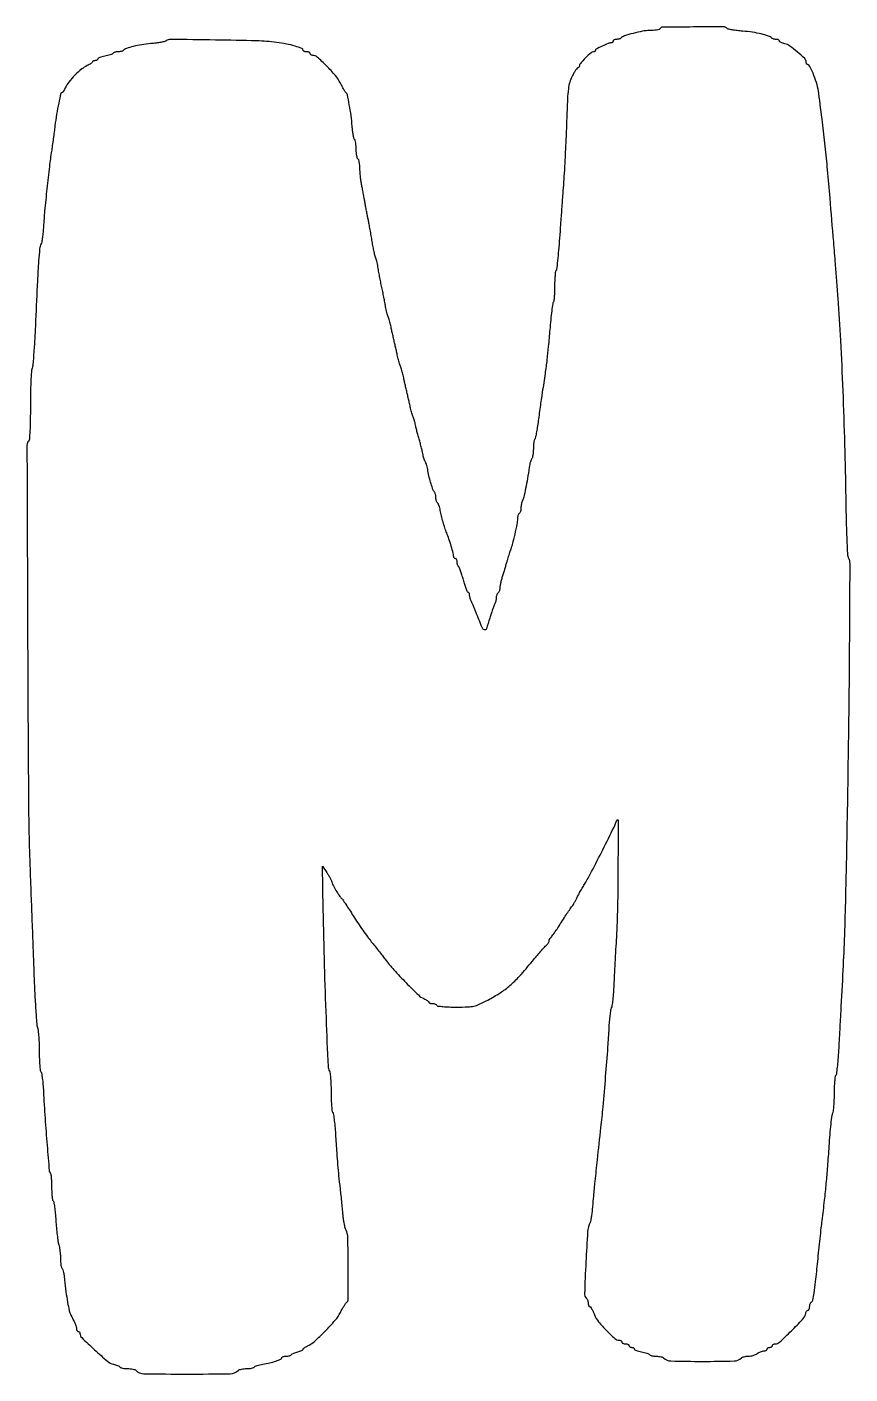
# Model space of a CAD drawing. Extents: x 0.9 to 40.2, y 0.9 to 65.3.
import ezdxf

# ---------------------------------------------------------------- set-up
doc = ezdxf.new("R2010")
doc.units = 0

msp = doc.modelspace()

# ---------------------------------------------------------------- linework, layer by layer
msp.add_lwpolyline([(31.115, 65.193333, -0.189759), (31.070598, 65.160124, -0.022798), (30.94894, 65.132726, -0.024557), (30.795321, 65.113138, -0.017859), (30.62317, 65.105903, 0.043728), (30.279589, 65.073618, 0.019211), (29.833262, 64.974041, 0.015681), (29.412785, 64.848893, 0.116714), (29.236558, 64.740114, -0.099132), (29.204908, 64.719023, -0.033761), (29.152273, 64.701425, -0.032011), (29.089997, 64.689373, -0.031803), (29.026556, 64.685333, 0.05258), (28.967168, 64.679071, 0.072432), (28.91693, 64.660462, 0.092341), (28.883185, 64.632978, 0.177615), (28.871333, 64.600667, -0.098337), (28.864916, 64.568354, -0.097777), (28.846633, 64.540871, -0.098108), (28.819337, 64.522466, -0.099744), (28.787247, 64.516, 0.0962), (28.637469, 64.486914, 0.013998), (28.351739, 64.362179, 0.008471), (28.063254, 64.220489, 0.281423), (28.024667, 64.15736, -0.1342), (28.017924, 64.13269, -0.100453), (27.998967, 64.11167, -0.087231), (27.97061, 64.097526, -0.072294), (27.937178, 64.092667, 0.185656), (27.819729, 64.0475, 0.012784), (27.557236, 63.798097, 0.012784), (27.307834, 63.535604, 0.185656), (27.262667, 63.418156, -0.078119), (27.257413, 63.384734, -0.09039), (27.242204, 63.356367, -0.100781), (27.219574, 63.337402, -0.124793), (27.193008, 63.330667, 0.232143), (27.156338, 63.312672, 0.014585), (27.083443, 63.21253, 0.019082), (27.001639, 63.082598, 0.012831), (26.917841, 62.9285, 0.04529), (26.800899, 62.637317, 0.04194), (26.734553, 62.322245, 0.019741), (26.693657, 61.8379, 0.002504), (26.652007, 60.790667, -0.002181), (26.622614, 60.039403, -0.00166), (26.584094, 59.21666, -0.001678), (26.542829, 58.445526, -0.003935), (26.505528, 57.869667, 0.000078), (26.464877, 57.309158, 0.000038), (26.413099, 56.592917, 0.000038), (26.359307, 55.847262, 0.000054), (26.311855, 55.187795, -0.003665), (26.266055, 54.609649, -0.005715), (26.217265, 54.112435, -0.00196), (26.16877, 53.685728, -0.170201), (26.140833, 53.628517, 0.170462), (26.115634, 53.576845, 0.008018), (26.095986, 53.381096, 0.012446), (26.081944, 53.143812, 0.008555), (26.077333, 52.874333, -0.008555), (26.072722, 52.604843, -0.012441), (26.05868, 52.367525, -0.008021), (26.039032, 52.171746, -0.170144), (26.013833, 52.119994, 0.164593), (25.985717, 52.0638, 0.002696), (25.938728, 51.710624, 0.006688), (25.891397, 51.295422, 0.004352), (25.847325, 50.814716, -0.003091), (25.77592, 50.013657, -0.006135), (25.707614, 49.379843, -0.005755), (25.620917, 48.722509, -0.002391), (25.489366, 47.836667, 0.002184), (25.449423, 47.568461, 0.000918), (25.39793, 47.207336, 0.000908), (25.344284, 46.821018, 0.001182), (25.29664, 46.467072, -0.006171), (25.250533, 46.148608, -0.009068), (25.201495, 45.870055, -0.005062), (25.153831, 45.637924, -0.145829), (25.124833, 45.585128, 0.146824), (25.100007, 45.539717, 0.01752), (25.079986, 45.425623, 0.019689), (25.065973, 45.284967, 0.014983), (25.061333, 45.130156, -0.017833), (25.055764, 44.974064, -0.022021), (25.03901, 44.829474, -0.021089), (25.014903, 44.711501, -0.129032), (24.985339, 44.657433, 0.098977), (24.953011, 44.605837, 0.019232), (24.917857, 44.501144, 0.019756), (24.885908, 44.373887, 0.017136), (24.862331, 44.238333, -0.006578), (24.781886, 43.709975, -0.008282), (24.692892, 43.223167, -0.00678), (24.606249, 42.818526, -0.063806), (24.54509, 42.651982, 0.044306), (24.51576, 42.580797, 0.022538), (24.491116, 42.487104, 0.0222), (24.474244, 42.387469, 0.030847), (24.468667, 42.297146, -0.037432), (24.462415, 42.21376, -0.04127), (24.443796, 42.135003, -0.0453), (24.416557, 42.071498, -0.131119), (24.384, 42.037, 0.133596), (24.35143, 42.002151, 0.044558), (24.324204, 41.937199, 0.04061), (24.305582, 41.856462, 0.036395), (24.299333, 41.770733, -0.049194), (24.275678, 41.530882, -0.006853), (24.171322, 41.042056, -0.00793), (24.051826, 40.553523, -0.031136), (23.954877, 40.259, 0.012892), (23.923306, 40.173697, 0.004806), (23.88322, 40.05236, 0.004758), (23.842036, 39.919199, 0.00574), (23.805985, 39.793333, -0.003768), (23.765361, 39.649355, -0.001585), (23.708666, 39.456356, -0.001568), (23.646759, 39.250421, -0.002043), (23.588722, 39.062303, 0.010239), (23.53664, 38.883107, 0.01063), (23.492633, 38.704145, 0.010383), (23.46111, 38.547906, 0.044611), (23.452667, 38.453467, -0.044366), (23.446399, 38.382972, -0.045136), (23.427796, 38.315109, -0.049226), (23.400492, 38.259461, -0.116195), (23.368, 38.227, 0.111983), (23.335524, 38.195089, 0.050144), (23.308204, 38.141433, 0.046179), (23.289605, 38.076371, 0.046572), (23.283333, 38.009188, -0.038817), (23.277576, 37.935137, -0.023638), (23.25992, 37.849127, -0.023619), (23.234177, 37.765, -0.038169), (23.20363, 37.696684, 0.035088), (23.164147, 37.609825, 0.006423), (23.104675, 37.443628, 0.006878), (23.040137, 37.246935, 0.006202), (22.978685, 37.041667, -0.011601), (22.81758, 36.52394, -0.441915), (22.717697, 36.480088, -0.194133), (22.606696, 36.594842, -0.004154), (22.312474, 37.338, 0.0039), (22.250548, 37.494648, 0.003903), (22.186203, 37.650268, 0.003818), (22.127952, 37.785209, 0.015458), (22.089308, 37.866018, -0.029946), (22.060212, 37.931682, -0.021962), (22.035651, 38.007493, -0.022331), (22.018715, 38.081579, -0.045052), (22.013333, 38.141184, 0.050303), (22.008387, 38.190221, 0.070276), (21.993655, 38.23169, 0.090407), (21.971916, 38.259584, 0.184157), (21.946343, 38.269333, -0.299827), (21.913805, 38.290772, -0.009388), (21.850766, 38.445525, -0.01544), (21.782863, 38.639223, -0.00973), (21.715045, 38.869136, 0.007804), (21.647369, 39.101869, 0.011376), (21.579899, 39.304554, 0.007045), (21.517685, 39.470754, 0.162649), (21.485702, 39.509133, -0.133597), (21.460684, 39.535902, -0.044558), (21.439771, 39.585794, -0.04061), (21.425466, 39.647811, -0.036394), (21.420667, 39.713663, 0.049547), (21.41442, 39.776551, 0.069539), (21.395796, 39.829726, 0.089706), (21.368325, 39.865515, 0.186414), (21.336, 39.878, -0.144932), (21.303713, 39.88756, -0.099362), (21.276204, 39.914437, -0.083549), (21.257665, 39.954624, -0.066475), (21.251333, 40.002041, 0.066877), (21.232924, 40.139061, 0.00611), (21.137869, 40.470462, 0.008671), (21.026651, 40.818993, 0.01476), (20.920134, 41.105667, -0.016388), (20.831606, 41.346323, -0.010445), (20.743778, 41.631425, -0.010381), (20.666946, 41.923548, -0.014791), (20.61185, 42.186102, 0.018763), (20.58451, 42.311427, 0.023787), (20.54951, 42.424625, 0.022882), (20.512245, 42.514465, 0.145584), (20.479735, 42.550932, -0.133619), (20.450857, 42.581834, -0.044552), (20.426718, 42.639433, -0.040604), (20.410207, 42.711034, -0.036385), (20.404667, 42.787063, 0.031577), (20.399702, 42.865605, 0.029548), (20.384873, 42.944692, 0.030849), (20.363207, 43.013248, 0.082576), (20.337284, 43.057233, -0.085054), (20.263639, 43.183608, -0.014443), (20.173177, 43.448533, -0.015983), (20.087961, 43.758605, -0.016701), (20.024121, 44.069, 0.013571), (19.997063, 44.204866, 0.01552), (19.96368, 44.333054, 0.014765), (19.928972, 44.43945, 0.080322), (19.899727, 44.492333, -0.06967), (19.871252, 44.541344, -0.018353), (19.840029, 44.626742, -0.018267), (19.811337, 44.72755, -0.017828), (19.789816, 44.831, 0.014401), (19.763439, 44.962297, 0.004378), (19.716028, 45.159613, 0.00438), (19.659003, 45.37988, 0.004765), (19.599649, 45.593, -0.003657), (19.540659, 45.803013, -0.003653), (19.484722, 46.013952, -0.003575), (19.438544, 46.19884, -0.014406), (19.414426, 46.312667, 0.015346), (19.394456, 46.406049, 0.010184), (19.366101, 46.511898, 0.010255), (19.334334, 46.613651, 0.019621), (19.304, 46.693667, -0.019682), (19.272637, 46.776428, -0.00872), (19.237498, 46.887871, -0.008615), (19.204329, 47.007362, -0.011492), (19.178594, 47.117, 0.002849), (19.150139, 47.24839, 0.000884), (19.105883, 47.445613, 0.000884), (19.055636, 47.665881, 0.000973), (19.006187, 47.879, -0.001215), (18.956846, 48.092119, -0.001104), (18.906925, 48.312387, -0.001104), (18.863142, 48.509616, -0.003564), (18.83526, 48.641, 0.011832), (18.810091, 48.750638, 0.008867), (18.7774, 48.870129, 0.008976), (18.742594, 48.981569, 0.020231), (18.711333, 49.064333, -0.019682), (18.67997, 49.147095, -0.00872), (18.644832, 49.258538, -0.008615), (18.611663, 49.378029, -0.011492), (18.585927, 49.487667, 0.002849), (18.557472, 49.619057, 0.000884), (18.513216, 49.816279, 0.000884), (18.462969, 50.036548, 0.000973), (18.41352, 50.249667, -0.001215), (18.364179, 50.462786, -0.001104), (18.314259, 50.683054, -0.001104), (18.270475, 50.880282, -0.003564), (18.242593, 51.011667, 0.012188), (18.217342, 51.121305, 0.009124), (18.184402, 51.240796, 0.009236), (18.149234, 51.352231, 0.020764), (18.117539, 51.435, -0.029005), (18.086429, 51.520433, -0.011306), (18.053063, 51.64164, -0.011148), (18.022765, 51.774801, -0.013597), (18.000611, 51.900667, 0.008734), (17.97479, 52.056206, 0.002497), (17.929335, 52.296483, 0.002513), (17.875317, 52.567153, 0.002665), (17.819602, 52.832, -0.003027), (17.764089, 53.096847, -0.002857), (17.710672, 53.367517, -0.002839), (17.666089, 53.607801, -0.009943), (17.641325, 53.763333, 0.012977), (17.620501, 53.889199, 0.010671), (17.591944, 54.02236, 0.010819), (17.560442, 54.143588, 0.027965), (17.531015, 54.229, -0.037667), (17.498157, 54.330733, -0.005986), (17.451348, 54.535123, -0.006605), (17.402165, 54.777802, -0.005738), (17.356914, 55.033333, 0.002124), (17.310935, 55.304369, 0.001739), (17.259546, 55.593721, 0.001756), (17.210428, 55.859479, 0.004633), (17.172824, 56.049333, -0.002373), (17.137069, 56.22567, -0.001287), (17.0947, 56.442769, -0.001282), (17.052723, 56.663897, -0.002029), (17.018, 56.853667, 0.001518), (16.982942, 57.046376, 0.000888), (16.93984, 57.277, 0.000888), (16.895891, 57.507615, 0.00151), (16.858205, 57.700333, -0.013498), (16.825598, 57.89127, -0.008477), (16.797319, 58.115981, -0.008508), (16.776987, 58.338248, -0.015376), (16.769047, 58.520837, 0.019659), (16.760928, 58.676762, 0.026422), (16.740612, 58.816709, 0.025547), (16.712595, 58.927316, 0.181468), (16.679333, 58.970333, -0.184643), (16.646354, 59.013532, -0.025604), (16.619537, 59.125201, -0.02651), (16.600851, 59.266515, -0.019619), (16.594667, 59.424063, 0.017858), (16.588965, 59.583646, 0.022177), (16.571808, 59.731182, 0.021204), (16.547129, 59.851372, 0.13174), (16.51685, 59.9059, -0.13331), (16.484291, 59.964965, -0.013269), (16.449946, 60.124366, -0.01596), (16.419622, 60.320024, -0.012021), (16.398366, 60.536667, 0.014429), (16.346447, 61.040825, 0.012659), (16.263771, 61.56379, 0.006629), (16.169905, 62.038119, 0.183298), (16.102583, 62.142876, -0.094131), (16.069629, 62.17853, -0.006725), (15.999373, 62.294443, -0.009271), (15.91948, 62.436301, -0.006862), (15.836234, 62.59595, 0.058531), (15.596519, 62.958779, 0.020529), (15.173751, 63.420087, 0.014699), (14.728447, 63.842072, 0.184326), (14.515507, 63.923333, -0.06754), (14.468807, 63.92967, -0.084264), (14.429222, 63.948204, -0.099627), (14.40275, 63.975713, -0.142856), (14.393333, 64.008, 0.191087), (14.380508, 64.040333, 0.088204), (14.343592, 64.067796, 0.068025), (14.288805, 64.086427, 0.048028), (14.224, 64.092667, -0.038087), (14.159155, 64.097613, -0.057023), (14.104408, 64.112541, -0.074919), (14.067048, 64.134416, -0.226655), (14.054667, 64.160325, 0.3098), (13.992296, 64.251327, 0.019591), (13.66917, 64.36198, 0.024081), (13.255512, 64.464349, 0.017208), (12.784667, 64.540349, 0.0245), (11.837609, 64.613063, 0.003396), (9.865814, 64.654175, 0.000807), (7.700243, 64.681121, 0.171268), (7.504917, 64.614562, -0.112489), (7.436286, 64.581947, -0.010331), (7.250173, 64.544428, -0.012929), (7.023582, 64.509622, -0.009779), (6.773333, 64.482744, 0.018072), (6.33962, 64.42887, 0.021466), (5.935438, 64.345824, 0.020823), (5.60505, 64.248234, 0.114635), (5.44847, 64.150692, -0.109048), (5.413396, 64.128302, -0.030853), (5.350925, 64.109712, -0.029522), (5.275857, 64.09694, -0.027381), (5.197886, 64.092667, 0.036901), (5.120675, 64.086961, 0.040935), (5.047857, 64.06996, 0.044926), (4.989212, 64.045097, 0.132379), (4.957553, 64.015367, -0.149132), (4.919596, 63.981999, -0.022479), (4.82446, 63.943989, -0.023555), (4.704562, 63.908463, -0.018398), (4.571556, 63.880925, 0.02086), (4.44196, 63.853427, 0.03185), (4.332686, 63.817883, 0.033009), (4.252891, 63.779912, 0.271558), (4.233333, 63.746558, -0.161345), (4.223574, 63.717102, -0.096447), (4.196027, 63.692018, -0.077911), (4.154904, 63.675075, -0.058897), (4.106333, 63.669333, 0.04842), (4.057731, 63.664616, 0.06842), (4.01664, 63.650534, 0.088604), (3.98896, 63.629773, 0.189864), (3.979333, 63.605335, -0.215555), (3.965239, 63.574161, -0.027773), (3.906192, 63.52776, -0.028382), (3.825714, 63.478002, -0.020075), (3.73034, 63.431121, 0.069626), (3.47204, 63.270706, 0.023799), (3.14634, 62.971898, 0.0239), (2.849664, 62.642415, 0.066746), (2.686937, 62.378167, -0.016926), (2.643571, 62.288967, -0.024601), (2.598923, 62.213728, -0.022138), (2.557977, 62.157454, -0.228219), (2.532805, 62.145333, 0.348006), (2.474816, 62.099411, 0.004971), (2.371218, 61.638869, 0.012083), (2.271802, 61.113898, 0.010064), (2.190939, 60.551745, -0.002077), (2.154073, 60.262772, -0.001372), (2.109414, 59.930967, -0.00138), (2.064222, 59.608628, -0.002677), (2.026017, 59.351333, 0.008688), (1.925902, 58.61637, 0.002988), (1.80591, 57.549824, 0.002978), (1.698828, 56.483655, 0.008908), (1.642951, 55.753, -0.009334), (1.621937, 55.481259, -0.010981), (1.591595, 55.224892, -0.009957), (1.557028, 55.010266, -0.064851), (1.523837, 54.906333, 0.084172), (1.46009, 54.676617, 0.008222), (1.410276, 54.100833, 0.005687), (1.354757, 53.152622, 0.000873), (1.269094, 51.265667, -0.003227), (1.229135, 50.468335, -0.004473), (1.182308, 49.754188, -0.002824), (1.134248, 49.155249, -0.055176), (1.0982, 48.973656, 0.060631), (1.065792, 48.800559, 0.004737), (1.040146, 48.330434, 0.006404), (1.021999, 47.767286, 0.004852), (1.016, 47.149089, -0.004395), (1.01034, 46.505122, -0.008536), (0.992522, 45.991102, -0.004535), (0.967508, 45.580134, -0.180817), (0.930585, 45.499119, 0.199821), (0.851214, 45.306547, 0.000055), (0.883793, 36.276855, 0.000877), (0.927395, 28.309501, 0.007826), (1.007533, 24.807333, -0.00019), (1.045817, 23.804341, -0.000101), (1.092541, 22.561285, -0.0001), (1.139812, 21.290125, -0.000155), (1.180049, 20.193, 0.002856), (1.220434, 19.233408, 0.004081), (1.268076, 18.382543, 0.002271), (1.317399, 17.66509, 0.060768), (1.354335, 17.477656, -0.051407), (1.3874, 17.324945, -0.009137), (1.414365, 17.033401, -0.009797), (1.433097, 16.689163, -0.008692), (1.439333, 16.330422, 0.008316), (1.445085, 15.984646, 0.012102), (1.462599, 15.680194, 0.007704), (1.487092, 15.428687, 0.167853), (1.518537, 15.362767, -0.155054), (1.551656, 15.297574, -0.007726), (1.587222, 15.057252, -0.011836), (1.618755, 14.76589, -0.008232), (1.641136, 14.435667, 0.004029), (1.71782, 13.143312, 0.004092), (1.814978, 11.859019, 0.000819), (1.919455, 10.63758, 0.177958), (1.9685, 10.533183, -0.166484), (1.993623, 10.482665, -0.009561), (2.013347, 10.307956, -0.01373), (2.027384, 10.095069, -0.009596), (2.032, 9.854552, 0.010916), (2.037224, 9.615328, 0.01624), (2.053154, 9.406505, 0.011306), (2.075508, 9.237143, 0.219262), (2.104014, 9.194153, -0.217017), (2.134598, 9.148457, -0.005913), (2.171534, 8.905029, -0.011218), (2.205797, 8.611821, -0.007332), (2.232744, 8.2724, 0.006571), (2.260545, 7.915341, 0.007078), (2.297162, 7.567897, 0.006734), (2.336795, 7.270816, 0.033314), (2.372396, 7.105969, -0.026429), (2.404246, 6.967738, -0.012838), (2.430971, 6.788406, -0.012694), (2.449296, 6.59983, -0.017873), (2.455333, 6.430992, 0.018419), (2.460994, 6.277389, 0.02262), (2.478016, 6.134899, 0.021854), (2.502529, 6.018658, 0.129077), (2.53255, 5.964767, -0.121762), (2.565091, 5.908284, -0.015476), (2.600012, 5.771171, -0.017393), (2.631275, 5.602867, -0.013663), (2.653775, 5.418667, 0.008566), (2.716501, 4.857706, 0.011906), (2.793198, 4.358016, 0.011824), (2.875113, 3.953415, 0.063145), (2.952123, 3.742135, -0.00291), (3.10399, 3.443038, -0.019243), (3.173183, 3.290368, -0.039122), (3.20633, 3.186474, -0.057723), (3.217333, 3.091482, 0.064244), (3.223654, 3.042488, 0.081991), (3.242204, 3.000977, 0.098698), (3.269712, 2.973205, 0.149454), (3.302, 2.963333, -0.111642), (3.334299, 2.956031, -0.100091), (3.361796, 2.935376, -0.094545), (3.380242, 2.904499, -0.087719), (3.386667, 2.868159, 0.202208), (3.471619, 2.666687, 0.007435), (4.085812, 2.085428, 0.009859), (4.706393, 1.537535, 0.122444), (4.985989, 1.399052, -0.022603), (5.089603, 1.371333, -0.026507), (5.184793, 1.335547, -0.026906), (5.260697, 1.297333, -0.124898), (5.295692, 1.263486, 0.172862), (5.333591, 1.233159, 0.030416), (5.422846, 1.208291, 0.02983), (5.535915, 1.191055, 0.02291), (5.66073, 1.185333, -0.022785), (5.787885, 1.179536, -0.026242), (5.908053, 1.16216, -0.026702), (6.006871, 1.136984, -0.118763), (6.0579, 1.106446, 0.191954), (6.447518, 0.943371, 0.00433), (8.507689, 0.925979, 0.004359), (10.566872, 0.944379, 0.190042), (10.9601, 1.107517, -0.118103), (11.011083, 1.137646, -0.026294), (11.109947, 1.162475, -0.025904), (11.230115, 1.179615, -0.022475), (11.35727, 1.185333, 0.022663), (11.482048, 1.190992, 0.029591), (11.594999, 1.20804, 0.030073), (11.684158, 1.232629, 0.173716), (11.72178, 1.262633, -0.154756), (11.76051, 1.295932, -0.021394), (11.861091, 1.333824, -0.022851), (11.987827, 1.369147, -0.017544), (12.128944, 1.396438, 0.019373), (12.45906, 1.461533, 0.024713), (12.756888, 1.548094, 0.019833), (12.992662, 1.640064, 0.298198), (13.038667, 1.710342, -0.257692), (13.053025, 1.736351, -0.061478), (13.099376, 1.758125, -0.048093), (13.166162, 1.773079, -0.031049), (13.245337, 1.778, 0.034823), (13.327989, 1.783763, 0.039568), (13.405486, 1.800957, 0.04335), (13.467622, 1.826069, 0.137483), (13.500308, 1.856153, -0.122871), (13.534922, 1.889899, -0.027635), (13.608747, 1.927673, -0.027053), (13.701231, 1.962863, -0.023326), (13.801638, 1.98988, 0.022785), (13.898573, 2.01585, 0.033829), (13.980339, 2.048032, 0.03608), (14.039491, 2.081487, 0.251071), (14.054667, 2.109804, -0.196686), (14.067216, 2.140472, -0.034505), (14.114849, 2.182671, -0.032869), (14.181087, 2.227049, -0.024267), (14.259542, 2.2675, 0.075754), (14.595054, 2.486716, 0.015746), (15.106077, 2.973836, 0.016529), (15.588246, 3.496837, 0.061291), (15.837081, 3.86903, -0.009947), (15.921846, 4.029187, -0.012458), (16.007046, 4.174072, -0.010695), (16.08355, 4.29138, -0.089037), (16.127858, 4.336449, 0.242785), (16.213742, 4.502168, 0.002), (16.210406, 6.010759, 0.003499), (16.19121, 7.464012, 0.111652), (16.106303, 7.807121, -0.052966), (16.065959, 7.914586, -0.014078), (16.025033, 8.093273, -0.014115), (15.989759, 8.300294, -0.01411), (15.966218, 8.509, 0.003168), (15.943736, 8.756904, 0.001315), (15.910354, 9.091613, 0.001301), (15.872709, 9.45007, 0.001679), (15.836181, 9.779, -0.002764), (15.768547, 10.40033, -0.004832), (15.720349, 10.915785, -0.003904), (15.675912, 11.501177, -0.001201), (15.617899, 12.384866, 0.006526), (15.588469, 12.770312, 0.010083), (15.551992, 13.102347, 0.004824), (15.513074, 13.380046, 0.22056), (15.482086, 13.42703, -0.232548), (15.453018, 13.473368, -0.006304), (15.430704, 13.718799, -0.011833), (15.414596, 14.014651, -0.007682), (15.409333, 14.357146, 0.008682), (15.40326, 14.70688, 0.011424), (15.384897, 15.025471, 0.009012), (15.358852, 15.289178, 0.099944), (15.326145, 15.389316, -0.1187), (15.260272, 15.619585, -0.000648), (15.165198, 17.935129, -0.002961), (15.080263, 20.445777, -0.00247), (15.019005, 23.114), (14.981634, 25.188333), (15.18353, 24.892, -0.01561), (15.265623, 24.763032, -0.01282), (15.345328, 24.620538, -0.01302), (15.411828, 24.485748, -0.033169), (15.45082, 24.384, 0.047239), (15.523269, 24.209765, 0.015355), (15.661761, 23.967421, 0.014269), (15.811942, 23.737404, 0.067967), (15.917885, 23.622, -0.072666), (15.950484, 23.585816, -0.001274), (16.096486, 23.365717, -0.003184), (16.264544, 23.107401, -0.002113), (16.454213, 22.808996, 0.006895), (16.66747, 22.480461, 0.005431), (16.907124, 22.130467, 0.005494), (17.136924, 21.81011, 0.013505), (17.314575, 21.581329, -0.00268), (17.478478, 21.379433, -0.001875), (17.661139, 21.150195, -0.001891), (17.83453, 20.929195, -0.003938), (17.96766, 20.755376, 0.021773), (18.394946, 20.236897, 0.010749), (18.979622, 19.614688, 0.007398), (19.56268, 19.037666, 0.087392), (19.826247, 18.860789, -0.020846), (19.918078, 18.815474, -0.029267), (19.995573, 18.767038, -0.029104), (20.052198, 18.721685, -0.212434), (20.066, 18.690665, 0.230722), (20.07795, 18.666147, 0.073234), (20.114274, 18.645466, 0.055821), (20.167401, 18.631342, 0.037095), (20.230337, 18.626667, -0.046881), (20.29708, 18.620395, -0.046318), (20.36177, 18.601796, -0.050262), (20.415163, 18.574474, -0.111412), (20.447, 18.542, 0.226441), (20.500288, 18.507705, 0.008901), (20.737651, 18.481807, 0.014015), (21.031099, 18.463341, 0.008705), (21.376131, 18.457333, 0.007717), (21.93352, 18.465937, 0.04676), (22.219897, 18.501723, 0.054643), (22.475714, 18.588476, 0.012774), (22.881769, 18.790501, 0.020667), (23.480137, 19.139928, 0.036821), (23.936118, 19.481902, 0.030157), (24.393221, 19.931742, 0.009595), (25.019, 20.65404, -0.002807), (25.22436, 20.897679, -0.003322), (25.421299, 21.125599, -0.0029), (25.589867, 21.315846, -0.021026), (25.675167, 21.403306, 0.032647), (25.731868, 21.46421, 0.033206), (25.779809, 21.531647, 0.03517), (25.813235, 21.595646, 0.103113), (25.823333, 21.644094, -0.059702), (25.828219, 21.684867, -0.057808), (25.84261, 21.723806, -0.062715), (25.863842, 21.755192, -0.111614), (25.888957, 21.773444, 0.136593), (25.928073, 21.804924, 0.003025), (26.069423, 22.004778, 0.006637), (26.231435, 22.2435, 0.00441), (26.411156, 22.521333, -0.002148), (26.589751, 22.800185, -0.003217), (26.748332, 23.042033, -0.001347), (26.885846, 23.247636, -0.069398), (26.917842, 23.283333, 0.080447), (26.945228, 23.315272, 0.006283), (27.002737, 23.412158, 0.008438), (27.068276, 23.530365, 0.006349), (27.136477, 23.66244, -0.008044), (27.219349, 23.821599, -0.003758), (27.331545, 24.025197, -0.003722), (27.452451, 24.237038, -0.005204), (27.563889, 24.42444, 0.01772), (27.848235, 24.931057, 0.002627), (28.379963, 25.975871, 0.001751), (28.916799, 27.05397, 0.036047), (29.053394, 27.389667, -0.853807), (29.110662, 27.380602, -0.001195), (29.106489, 25.267218, -0.00346), (29.083343, 23.216265, -0.010095), (29.029003, 21.801667, 0.000845), (28.995581, 21.214866, 0.000641), (28.960848, 20.571354, 0.000648), (28.929818, 19.96753, 0.001515), (28.908557, 19.515667, -0.007217), (28.886973, 19.146629, -0.009279), (28.855947, 18.808171, -0.007432), (28.820659, 18.526962, -0.07621), (28.787026, 18.415, 0.07191), (28.753478, 18.306692, 0.008711), (28.718748, 18.059135, 0.0102), (28.688438, 17.761717, 0.008239), (28.667686, 17.441333, -0.006685), (28.612956, 16.553637, -0.001756), (28.501274, 15.13309, -0.001828), (28.377847, 13.69513, -0.005276), (28.278169, 12.7, 0.000451), (28.108761, 11.158847, 0.001473), (28.000624, 10.138981, 0.002132), (27.929876, 9.422508, 0.006396), (27.889902, 8.932333, -0.010194), (27.868555, 8.693014, -0.011468), (27.838085, 8.464021, -0.010787), (27.803585, 8.270913, -0.059035), (27.770667, 8.170333, 0.091729), (27.655964, 7.72352, 0.005078), (27.571786, 6.278399, 0.002851), (27.50783, 4.76836, 0.208449), (27.596321, 4.543146, -0.068789), (27.63069, 4.49775, -0.038994), (27.659657, 4.435042, -0.038111), (27.679406, 4.365996, -0.050645), (27.686, 4.301067, 0.042234), (27.690937, 4.242721, 0.061843), (27.705772, 4.193434, 0.081231), (27.72757, 4.160017, 0.21071), (27.753308, 4.148667, -0.248208), (27.787204, 4.130736, -0.01676), (27.847613, 4.035256, -0.020934), (27.91394, 3.910526, -0.013935), (27.979829, 3.762586, 0.071328), (28.178455, 3.426328, 0.024475), (28.554395, 3.001913, 0.019492), (28.955369, 2.622352, 0.18171), (29.17449, 2.54, -0.068717), (29.220423, 2.533657, -0.085032), (29.259365, 2.515129, -0.099885), (29.285403, 2.48762, -0.140623), (29.294667, 2.455333, 0.191087), (29.307492, 2.423001, 0.088204), (29.344408, 2.395538, 0.068025), (29.399195, 2.376906, 0.048028), (29.464, 2.370667, -0.048028), (29.528805, 2.364427, -0.068025), (29.583592, 2.345796, -0.088204), (29.620508, 2.318333, -0.191087), (29.633333, 2.286, 0.148195), (29.643118, 2.253712, 0.098894), (29.67064, 2.226204, 0.082425), (29.711781, 2.207657, 0.064853), (29.760333, 2.201333, -0.058897), (29.808904, 2.195592, -0.077911), (29.850027, 2.178649, -0.096447), (29.877574, 2.153565, -0.161345), (29.887333, 2.124109, 0.271558), (29.906891, 2.090755, 0.033009), (29.986686, 2.052783, 0.03185), (30.09596, 2.01724, 0.02086), (30.225556, 1.989742, -0.018398), (30.358562, 1.962203, -0.023555), (30.47846, 1.926678, -0.022479), (30.573596, 1.888668, -0.149132), (30.611553, 1.8553, 0.162271), (30.647391, 1.82539, 0.034581), (30.725899, 1.800707, 0.032781), (30.825173, 1.783672, 0.026106), (30.93373, 1.778, -0.02588), (31.044677, 1.772254, -0.028276), (31.151155, 1.755066, -0.029349), (31.239636, 1.730077, -0.109577), (31.288567, 1.699928, 0.188169), (31.641011, 1.551535, 0.006616), (33.147268, 1.53151, 0.006607), (34.653684, 1.551322, 0.188594), (35.005433, 1.699696, -0.104547), (35.053513, 1.730085, -0.030148), (35.138095, 1.755789, -0.028905), (35.239343, 1.773895, -0.027191), (35.3441, 1.780693, 0.040386), (35.455014, 1.790831, 0.030025), (35.574755, 1.81911, 0.030652), (35.685168, 1.859818, 0.058327), (35.766682, 1.907693, -0.038541), (35.840842, 1.95528, -0.030083), (35.927742, 1.995485, -0.030896), (36.013722, 2.02316, -0.062488), (36.084182, 2.032, 0.053321), (36.142775, 2.038266, 0.073113), (36.192345, 2.056871, 0.092916), (36.225628, 2.084358, 0.175567), (36.237333, 2.116667, -0.148195), (36.247118, 2.148955, -0.098894), (36.27464, 2.176462, -0.082425), (36.315781, 2.195009, -0.064853), (36.364333, 2.201333, 0.064853), (36.412886, 2.207657, 0.082425), (36.454027, 2.226204, 0.098894), (36.481549, 2.253712, 0.148195), (36.491333, 2.286, -0.159109), (36.501877, 2.318293, -0.096923), (36.531612, 2.345796, -0.078674), (36.576015, 2.364367, -0.05985), (36.628452, 2.370667, 0.188271), (36.830161, 2.44941, 0.007977), (37.396011, 2.987572, 0.009898), (37.93347, 3.536628, 0.127947), (38.06983, 3.785987, -0.034546), (38.093947, 3.860007, -0.046604), (38.126277, 3.922538, -0.055096), (38.161466, 3.966018, -0.197592), (38.193845, 3.979333, 0.204465), (38.222697, 3.991647, 0.083557), (38.247159, 4.027607, 0.06378), (38.263789, 4.080761, 0.043985), (38.269333, 4.14367, -0.041926), (38.274904, 4.209988, -0.04388), (38.291456, 4.273405, -0.048035), (38.315726, 4.32509, -0.121142), (38.344645, 4.354552, 0.201025), (38.418683, 4.458158, 0.016369), (38.483357, 4.792703, 0.012602), (38.555454, 5.33147, 0.002447), (38.656292, 6.307667, -0.001223), (38.710323, 6.843562, -0.00107), (38.76938, 7.403571, -0.001075), (38.824905, 7.909272, -0.003211), (38.865868, 8.255, 0.002689), (38.982104, 9.227355, 0.004702), (39.066465, 10.034072, 0.004718), (39.135452, 10.84035, 0.00273), (39.203955, 11.811, -0.004435), (39.245554, 12.373128, -0.006348), (39.293184, 12.870716, -0.003654), (39.341589, 13.288178, -0.0922), (39.376154, 13.397351, 0.092239), (39.406946, 13.494632, 0.009716), (39.431604, 13.732819, 0.011757), (39.448928, 14.020196, 0.009175), (39.454667, 14.332918, -0.008966), (39.460189, 14.640869, -0.012837), (39.476984, 14.913458, -0.008711), (39.500553, 15.137903, -0.160057), (39.53064, 15.2019, 0.15707), (39.562925, 15.269544, 0.004768), (39.601926, 15.582027, 0.008994), (39.638123, 15.955402, 0.006047), (39.666628, 16.383, -0.000129), (39.692769, 16.860157, -0.000097), (39.721716, 17.384183, -0.000099), (39.749101, 17.876439, -0.000229), (39.769884, 18.245667, 0.001992), (39.874471, 20.228297, 0.003371), (39.944264, 21.889911, 0.002919), (39.997739, 23.708333, 0.001108), (40.051929, 26.246667, 0.001255), (40.137407, 31.389288, 0.002024), (40.181471, 35.768815, 0.000349), (40.20202, 39.636115, 0.120102), (40.134138, 39.920333, -0.105616), (40.096003, 40.061945, -0.002186), (40.060519, 40.797113, -0.004735), (40.029614, 41.695472, -0.002578), (40.007804, 42.799, 0.00319), (39.954656, 45.331395, 0.003058), (39.86867, 47.898657, 0.003198), (39.758088, 50.30128, 0.005318), (39.630438, 52.324, 0.000735), (39.565569, 53.185792, 0.001013), (39.504598, 53.959628, 0.000568), (39.418657, 55.008016, 0.000086), (39.243776, 57.107667, 0.002236), (39.125843, 58.448296, 0.003678), (39.012685, 59.581018, 0.003617), (38.881509, 60.725087, 0.002075), (38.707607, 62.103, 0.035726), (38.62323, 62.516878, 0.025585), (38.472944, 62.964832, 0.021007), (38.300432, 63.354412, 0.175185), (38.1635, 63.485889, -0.105487), (38.139202, 63.503546, -0.062374), (38.118653, 63.533099, -0.058266), (38.10473, 63.569361, -0.062633), (38.1, 63.606972, 0.203221), (38.032456, 63.766292, 0.016178), (37.685752, 64.080634, 0.020558), (37.317213, 64.368445, 0.101775), (37.078071, 64.474969, -0.028187), (36.983062, 64.501526, -0.040375), (36.902871, 64.536344, -0.046364), (36.846152, 64.573748, -0.227596), (36.83, 64.607394, 0.190426), (36.818238, 64.637156, 0.08842), (36.784403, 64.662439, 0.068238), (36.734182, 64.679589, 0.048239), (36.674778, 64.685333, -0.033567), (36.611097, 64.689613, -0.032875), (36.548107, 64.702378, -0.034696), (36.49452, 64.721035, -0.095539), (36.46153, 64.743359, 0.115509), (36.296989, 64.845466, 0.022279), (35.957867, 64.943294, 0.022164), (35.536036, 65.025286, 0.017094), (35.070308, 65.078361, -0.009048), (34.798328, 65.104932, -0.013519), (34.56191, 65.138855, -0.008443), (34.368344, 65.175367, -0.20633), (34.324478, 65.206044, 0.259437), (34.193473, 65.279243, 0.001455), (32.719857, 65.277695, 0.001462), (31.246601, 65.267554, 0.257317)], format="xyb", close=True)

doc.saveas('drawing.dxf')
